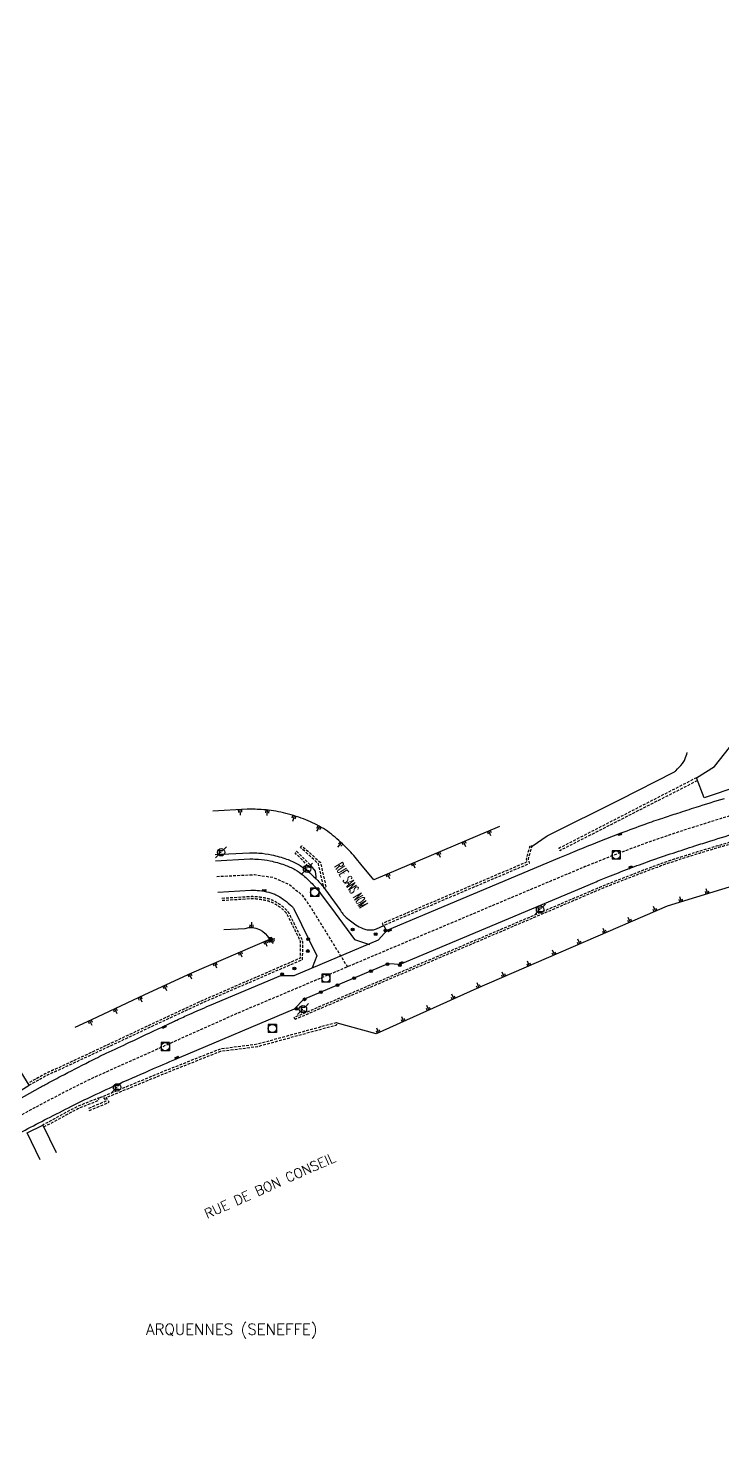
# Model space of a CAD drawing. Header units: millimetres. Extents: x 143000 to 144000, y 139000 to 140000.
# Drawn here: x 143433.3 to 143559.8, y 139743.7 to 140000 of the extents above; entities that cross this region are included whole.
import ezdxf
from ezdxf.enums import TextEntityAlignment as Align

# ---------------------------------------------------------------- set-up
doc = ezdxf.new("R2010")
doc.units = ezdxf.units.MM
doc.linetypes.add('DASHED', pattern=[0.75, 0.5, -0.25])
doc.layers.get('0').update_dxf_attribs({"linetype": 'CONTINUOUS'})
for name, color, linetype in [('W0001', 6, 'DASHED'), ('W0008', 7, 'CONTINUOUS'), ('W0100', 7, 'CONTINUOUS'), ('W0112', 1, 'DASHED'), ('W0211', 2, 'CONTINUOUS'), ('W0322', 7, 'CONTINUOUS'), ('W0400', 7, 'CONTINUOUS'), ('W0420', 7, 'CONTINUOUS'), ('W0471', 7, 'CONTINUOUS'), ('W0980', 7, 'CONTINUOUS'), ('W0989', 7, 'CONTINUOUS')]:
    doc.layers.add(name, color=color, linetype=linetype)
doc.styles.get("Standard").update_dxf_attribs({"font": 'romans.shx', "width": 0.85})

# ---------------------------------------------------------------- blocks, each defined once
blk = doc.blocks.new('T400')
for p, q in [((-0.15, 0.3), (0.15, 0.3)), ((-0.15, -0.25), (-0.15, 0.3)), ((-0.15, 0.15), (0.15, 0.15)), ((-0.15, 0), (0.15, 0)), ((0.15, 0.3), (0.15, -0.25)), ((-0.15, -0.15), (0.15, -0.15)), ((-0.15, -0.25), (-0.15, -0.3)), ((-0.15, -0.3), (0.15, -0.3)), ((0.15, -0.3), (0.15, -0.25))]:
    blk.add_line(p, q)
blk = doc.blocks.new('T420')
for p, q in [((0.75, 0.75), (-0.75, 0.75)), ((-0.75, 0.75), (-0.75, -0.75)), ((0.75, 0.75), (0.75, -0.75)), ((0.75, -0.75), (-0.75, -0.75))]:
    blk.add_line(p, q)
blk.add_ellipse((0, 0), major_axis=(-0.53, 0.53), ratio=1, start_param=3.926991, end_param=10.210176)
blk = doc.blocks.new('T471')
for p, q in [((-0.333334, 0.333334), (-0.333334, -0.333334)), ((-0.333334, 0.333334), (0.333334, 0.333334)), ((-0.333334, 0), (0, 0)), ((0.500001, 0.500001), (1.000002, 1.000002)), ((-0.500001, -0.500001), (-1.000002, -1.000002)), ((-0.333334, -0.333334), (0.333334, -0.333334))]:
    blk.add_line(p, q)
blk.add_ellipse((0, 0), major_axis=(0.471405, 0.471405), ratio=1, start_param=5.4977871438, end_param=11.780972451)
blk = doc.blocks.new('t322o')
at = {"color": 0, "linetype": 'Continuous'}
for radius in [0.25, 0.15]:
    blk.add_circle((0, 0), radius, dxfattribs=at)
blk = doc.blocks.new('t211o')
at = {"color": 0, "linetype": 'Continuous'}
for p, q in [((-0.29, 0.5), (-0.29, 0)), ((0, 1), (0, 0)), ((0.29, 0.5), (0.29, 0))]:
    blk.add_line(p, q, dxfattribs=at)

msp = doc.modelspace()

# ---------------------------------------------------------------- linework, layer by layer
at = {"layer": 'W0001', "flags": 128}
for points in [[(143849.16, 140000), (143829.03, 139979.08), (143785.64, 139934.01), (143779.95, 139928.81), (143774.99, 139924.91), (143769.19, 139920.99), (143763.74, 139917.87), (143760.18, 139916.06), (143755.54, 139914.02), (143750.45, 139912.1), (143744.98, 139910.34), (143737.17, 139908.02), (143726.79, 139904.99), (143697.07, 139896.31), (143667.04, 139887.55), (143576.21, 139861.13), (143559.71, 139856.29), (143553.12, 139854.22), (143546.93, 139852.15), (143540.79, 139849.89), (143534.72, 139847.46), (143528.45, 139844.83), (143504.94, 139834.92), (143493.92, 139830.27), (143470.93, 139820.56), (143444.53, 139808.74), (143439.73, 139806.33), (143435.52, 139804.11), (143431.15, 139801.76), (143426.62, 139799.31), (143424.35, 139797.65), (143416.26, 139793.46), (143411.36, 139791.35), (143401.45, 139786.24), (143396.35, 139783.28), (143391.68, 139779.96), (143388.08, 139776.92), (143385.31, 139774.31), (143380.07, 139769), (143372.33, 139761.16), (143367.9, 139756.43), (143372.33, 139761.16)], [(143467.65, 139845.68), (143474.5, 139846), (143477.88, 139845.51), (143480.94, 139844.15), (143483.21, 139842.25), (143484.89, 139839.84), (143487.15, 139836.16), (143491.44, 139829.23)]]:
    msp.add_lwpolyline(points, dxfattribs=at)
at = {"layer": 'W0008', "flags": 128}
for points in [[(143802.51, 139956.29, 0.000002), (143824.96, 139979.62, 0.000766)], [(143525.03, 139851.15), (143527.77, 139853.07), (143541.09, 139859.69), (143550.84, 139864.62, 0.082208), (143551.23, 139864.91, 0.022203), (143552.4, 139866.21, 0.06975), (143552.86, 139866.97, 0.04593), (143553.28, 139868.25)], [(143423.3, 139800.49), (143435.59, 139807.35, -0.004841), (143436.35, 139807.77, -0.001255), (143439.28, 139809.32, -0.004078), (143444.46, 139811.99, -0.006936), (143447.54, 139813.5, -0.000298), (143451.8, 139815.5, 0.000215), (143457.7, 139818.28, 0.000057), (143459.49, 139819.12, -0.000113), (143460.4, 139819.55, -0.00564), (143462.76, 139820.63, -0.003773), (143466.32, 139822.18), (143479.29, 139827.66), (143481.75, 139827.64), (143497.09, 139834.12), (143498.69, 139835.87), (143530.1, 139849.11, -0.00166), (143532.48, 139850.1, -0.001206), (143535.76, 139851.45, -0.004323), (143537.54, 139852.16, -0.002083), (143541.26, 139853.58, -0.004096), (143545.65, 139855.2, -0.005727), (143548.82, 139856.3, -0.00225), (143551.57, 139857.2, -0.00186), (143554.9, 139858.27, -0.001197), (143560.04, 139859.88, -0.004888)], [(143412.18, 139788.79), (143424.91, 139795.44), (143432.78, 139799.54, -0.001949), (143436.8, 139801.62, -0.001772), (143441.24, 139803.88, -0.00672), (143445.09, 139805.75, -0.005341), (143450, 139808, -0.001914), (143456.14, 139810.7, -0.00248), (143460.9, 139812.74), (143481.82, 139821.6), (143483.52, 139823.34), (143498.85, 139829.85), (143501.06, 139829.7), (143536.39, 139844.59, -0.005279), (143538.86, 139845.6, -0.003412), (143542.71, 139847.1, -0.005891), (143546.5, 139848.5, -0.005378), (143550.7, 139849.93, -0.001938), (143554.67, 139851.23, -0.002676), (143557.56, 139852.14, -0.001265), (143562.84, 139853.76, -0.003246)], [(143467.36, 139849.64), (143473.6, 139849.99, -0.023724), (143473.95, 139849.99, -0.004204), (143475.31, 139849.92, -0.039562), (143477.62, 139849.61, -0.031377), (143480.37, 139848.82, -0.042014), (143482.43, 139847.9, -0.048423), (143484.08, 139846.75, -0.026266), (143486.04, 139844.91, -0.033034), (143487.45, 139843.23), (143490.06, 139839.66, 0.025861), (143490.6, 139838.84, 0.049457), (143490.95, 139838.45, 0.020439), (143491.99, 139837.57, 0.023724), (143492.95, 139836.89, 0.03822), (143494.22, 139836.21, 0.066573), (143495.02, 139835.98, 0.064238), (143495.98, 139835.96, 0.078342), (143496.75, 139836.16), (143498.07, 139836.75), (143498.56, 139835.7)], [(143467.43, 139848.52), (143473.66, 139848.87, -0.023724), (143473.9, 139848.87, -0.004204), (143475.25, 139848.8, -0.039562), (143477.38, 139848.51, -0.031377), (143480, 139847.77, -0.042014), (143481.88, 139846.92, -0.048423), (143483.36, 139845.89, -0.026266), (143485.23, 139844.14, -0.033034), (143486.55, 139842.57), (143489.19, 139838.96), (143492.7, 139834.17), (143495.48, 139833.28)], [(143467.88, 139842.84), (143473.85, 139843.15, -0.034797), (143475.01, 139843.13, -0.023261), (143476.73, 139842.9, -0.065881), (143478.2, 139842.43, -0.04838), (143480, 139841.35, -0.030852), (143481.32, 139840.24, -0.088581), (143481.69, 139839.75), (143485.88, 139831.24), (143485.04, 139829.03)]]:
    msp.add_lwpolyline(points, format="xyb", dxfattribs=at)
for points in [[(143485.66, 139845.2), (143485.75, 139845.62), (143485.64, 139846.61), (143484.82, 139847.59)], [(143446.07, 139805.33), (143446.93, 139805.62)]]:
    msp.add_lwpolyline(points, dxfattribs=at)
at = {"layer": 'W0100', "flags": 128}
for points in [[(143567.45, 139868.5), (143568.81, 139864.15), (143556.37, 139859.99), (143554.97, 139863.63), (143558.25, 139865.69), (143561.88, 139870.28)], [(143413.61, 139807.23), (143409.68, 139804.14), (143415.62, 139796.6), (143433.53, 139807.71), (143430.89, 139811.96)], [(143435.54, 139794.09), (143433.13, 139799.05), (143436, 139800.45), (143438.43, 139795.44)]]:
    msp.add_lwpolyline(points, dxfattribs=at)
at = {"layer": 'W0112', "flags": 128}
msp.add_lwpolyline([(143481.9, 139819.66), (143481.74, 139820.03), (143536.67, 139843.43, -0.006189), (143538.95, 139844.36, -0.002766), (143544.07, 139846.36, -0.00483), (143548.15, 139847.89, -0.007134), (143550.94, 139848.85, -0.004623), (143554.16, 139849.88, -0.003822), (143558.07, 139851.06, -0.002856), (143562.25, 139852.26, 0.005291), (143564.49, 139852.92), (143573.12, 139855.54), (143612.29, 139866.96), (143612.4, 139866.58), (143573.24, 139855.16), (143564.61, 139852.54, -0.005291), (143562.35, 139851.88, 0.002856), (143558.18, 139850.68, 0.003822), (143554.28, 139849.5, 0.004623), (143551.07, 139848.47, 0.007134), (143548.29, 139847.51, 0.00483), (143544.21, 139845.99, 0.002766), (143539.09, 139843.99, 0.006189), (143536.83, 139843.06)], format="xyb", close=True, dxfattribs=at)
for points in [[(143554.97, 139863.63), (143529.89, 139850.77), (143530.08, 139850.38), (143555.16, 139863.15)], [(143444.46, 139803.08), (143448.1, 139804.61), (143447.54, 139805.44), (143457.97, 139809.75), (143468.35, 139813.87), (143475.08, 139814.74), (143489.52, 139818.68), (143489.41, 139819.06), (143475.01, 139815.13), (143468.25, 139814.26), (143457.82, 139810.12), (143446.93, 139805.62), (143447.49, 139804.79), (143444.3, 139803.45)], [(143436.19, 139800.1), (143442.4, 139803.44), (143446.22, 139804.96), (143446.07, 139805.33), (143442.23, 139803.8), (143436, 139800.45)]]:
    msp.add_lwpolyline(points, dxfattribs=at)
for points in [[(143482.18, 139850.27), (143484.82, 139847.59), (143484.54, 139847.31), (143481.9, 139849.99)], [(143482.87, 139850.96), (143483.14, 139851.26), (143486.52, 139848.2), (143487.56, 139843.62), (143487.17, 139843.53), (143486.15, 139847.99)], [(143497.78, 139837.1), (143497.94, 139836.74), (143524.59, 139848.06), (143524.38, 139848.83), (143525.03, 139851.15), (143524.64, 139851.25), (143523.97, 139848.83), (143524.11, 139848.3)]]:
    msp.add_lwpolyline(points, close=True, dxfattribs=at)
for points in [[(143468.62, 139841.33), (143473.68, 139841.64, -0.041253), (143474.89, 139841.61, -0.028999), (143476.63, 139841.33, -0.054888), (143477.77, 139840.93, -0.048921), (143478.95, 139840.23, -0.039653), (143480.09, 139839.24, -0.079665), (143480.47, 139838.71), (143482.8, 139833.99, -0.014733), (143482.83, 139833.79, -0.006321), (143482.86, 139833.56, -0.028082), (143482.86, 139833.55), (143482.82, 139830.79), (143465.22, 139823.17), (143456.79, 139819.26), (143447.13, 139814.72), (143438.39, 139810.64, 0.019091), (143436.94, 139810.03, 0.024986), (143435.84, 139809.44, 0.002452), (143435.2, 139809.06, -0.013831), (143435.11, 139809.01), (143433.34, 139808.06)], [(143468.6, 139841.73), (143473.66, 139842.04, -0.041253), (143474.93, 139842.01, -0.028999), (143476.71, 139841.72, -0.054888), (143477.94, 139841.3, -0.048921), (143479.19, 139840.55, -0.039653), (143480.38, 139839.52, -0.079665), (143480.83, 139838.88), (143483.17, 139834.15, -0.067666), (143483.19, 139834.09, -0.016353), (143483.23, 139833.84, -0.006321), (143483.26, 139833.6, -0.028082), (143483.26, 139833.55), (143483.22, 139830.52), (143465.38, 139822.81), (143456.96, 139818.9), (143447.3, 139814.36), (143438.54, 139810.27, 0.01928), (143437.11, 139809.66, 0.024986), (143436.04, 139809.1, 0.002452), (143435.41, 139808.72, -0.013831), (143435.3, 139808.65), (143433.53, 139807.71)]]:
    msp.add_lwpolyline(points, format="xyb", dxfattribs=at)
at = {"layer": 'W0211', "flags": 128}
msp.add_lwpolyline([(143696.91, 139888.55), (143684.38, 139884.42), (143666.27, 139877.76), (143636.4, 139865.92), (143618.77, 139859.84), (143614.72, 139858.71), (143602.68, 139855.36), (143585.41, 139851.22), (143549.63, 139840.28), (143514.98, 139825.27), (143496.69, 139817.04), (143489.41, 139819.06)], dxfattribs=at)
for points in [[(143519.1, 139854.76), (143496.24, 139845.06), (143493.85, 139847.91, 0.033034), (143491.76, 139850.39, 0.026266), (143489.2, 139852.8, 0.048423), (143486.29, 139854.82, 0.042014), (143483.02, 139856.29, 0.031377), (143479.31, 139857.35, 0.039562), (143475.76, 139857.84, 0.004204), (143474.26, 139857.91, 0.023724), (143473.16, 139857.9), (143466.93, 139857.56)], [(143468.95, 139835.99), (143472.82, 139836.23, -0.373466), (143477.23, 139834.2), (143463.03, 139828.06), (143454.53, 139824.11), (143444.86, 139819.57), (143441.84, 139818.16)]]:
    msp.add_lwpolyline(points, format="xyb", dxfattribs=at)

# ---------------------------------------------------------------- block references
at = {"layer": 'W0211'}
for p, rotation in [((143471.92, 139857.83), 183.1561571441927), ((143476.91, 139857.74), 173.8310396635626), ((143481.8, 139856.7), 162.9048822572451), ((143486.39, 139854.76), 150.4926669502889), ((143517.17, 139853.96), 203.0300675219904), ((143490.38, 139851.76), 137.0969033043105), ((143507.96, 139850.04), 203.0300675219904), ((143512.57, 139852), 203.0300675219904), ((143503.36, 139848.09), 203.0300675219904), ((143498.76, 139846.13), 203.0300675219904), ((143556.95, 139842.52), 17.00108132127179), ((143547.48, 139839.35), 23.42408379899407), ((143552.17, 139841.06), 17.00108132127665), ((143473.93, 139836.37), 358.8832343002832), ((143542.89, 139837.36), 23.42408379899407), ((143477.23, 139834.2), 276.095476206769), ((143538.3, 139835.37), 23.42408379900069), ((143476.46, 139833.87), 203.3896153400141), ((143477.23, 139834.2), 221.5660805567002), ((143477.23, 139834.2), 239.7425457733952), ((143477.23, 139834.2), 257.9190109900729), ((143529.12, 139831.4), 23.42408379900069), ((143533.71, 139833.38), 23.42408379900069), ((143467.28, 139829.9), 203.3896153400141), ((143471.87, 139831.88), 203.3896153400141), ((143524.53, 139829.41), 23.42408379900069), ((143462.7, 139827.9), 204.918758488958), ((143519.95, 139827.42), 23.42408379900069), ((143458.16, 139825.79), 204.9187584889649), ((143510.79, 139823.39), 24.20969670865634), ((143515.36, 139825.43), 23.42408379899407), ((143453.63, 139823.68), 205.1441954073842), ((143506.23, 139821.34), 24.20969670866318), ((143444.57, 139819.43), 205.0660961431374), ((143449.1, 139821.56), 205.1441954073993), ((143501.67, 139819.29), 24.20969670866318), ((143497.11, 139817.23), 24.20969670865634)]:
    msp.add_blockref('t211o', p, dxfattribs=dict(at, rotation=rotation))
at = {"layer": 'W0322'}
for p, rotation in [((143492.39, 139836.01), 192.8500659714109), ((143496.58, 139835.19), 192.8500659714109), ((143498.35, 139835.86), 192.8500659714271), ((143484.22, 139832.1), 192.8500659714271), ((143484.31, 139834.24), 192.8500659714109), ((143498.73, 139829.73), 192.8500659714271), ((143500.98, 139829.54), 192.8500659714271), ((143479.58, 139827.91), 192.8500659714271), ((143481.78, 139828.92), 192.8500659714271), ((143492.68, 139827.18), 192.8500659714109), ((143495.73, 139828.46), 192.8500659714271), ((143486.6, 139824.61), 192.8500659714271), ((143489.62, 139825.9), 192.8500659714271), ((143482.16, 139821.57), 192.8500659714271), ((143483.65, 139823.31), 192.8500659714109)]:
    msp.add_blockref('t322o', p, dxfattribs=dict(at, rotation=rotation))
at = {"layer": 'W0400'}
for p, rotation in [((143541.02, 139853.35), 107.486370748577), ((143543, 139847.37), 290.7436436945114), ((143476.33, 139843.12), 81.35622718744538), ((143499.09, 139835.88), 292.6478032000052), ((143501.23, 139829.93), 292.8575010591619), ((143458.09, 139818.3), 295.2331975374613), ((143460.4, 139812.7), 111.3063589188036)]:
    msp.add_blockref('T400', p, dxfattribs=dict(at, rotation=rotation))
at = {"layer": 'W0420'}
for p in [(143540.35, 139849.57), (143485.48, 139842.79), (143487.5, 139827.16), (143477.76, 139818), (143458.28, 139814.71)]:
    msp.add_blockref('T420', p, dxfattribs=at)
at = {"layer": 'W0471'}
for p in [(143468.44, 139850.06), (143484.09, 139847.06), (143526.49, 139839.65), (143483.35, 139821.54), (143449.51, 139807.3)]:
    msp.add_blockref('T471', p, dxfattribs=at)

# ---------------------------------------------------------------- texts
at = {"layer": 'W0980'}
msp.add_text('ARQUENNES (SENEFFE)', height=2, dxfattribs=at).set_placement((143470.39, 139763.14), align=Align.MIDDLE)
at = {"layer": 'W0989', "width": 0.5}
msp.add_text('RUE SANS NOM', height=1.75, rotation=301.455, dxfattribs=at).set_placement((143492.11, 139844.07), align=Align.MIDDLE)
at = {"layer": 'W0989'}
msp.add_text('RUE DE BON CONSEIL', height=1.75, rotation=23.949, dxfattribs=at).set_placement((143477.33, 139789.42), align=Align.MIDDLE)

doc.saveas('drawing.dxf')
